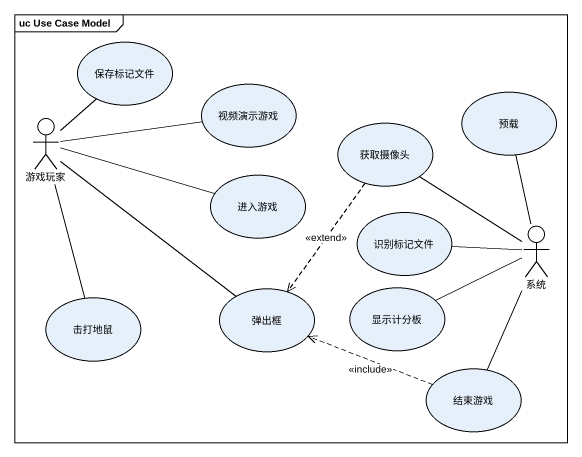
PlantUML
@startuml
mainframe uc Use Case Model
usecase 保存标记文件
usecase 视频演示游戏
usecase 预载
actor 游戏玩家
usecase 获取摄像头
usecase 进入游戏
usecase 识别标记文件
actor 系统
usecase 击打地鼠
usecase 弹出框
usecase 显示计分板
usecase 结束游戏
游戏玩家 -up- 保存标记文件
游戏玩家 -right- 视频演示游戏
游戏玩家 -right- 进入游戏
游戏玩家 -- 击打地鼠
游戏玩家 -- 弹出框
获取摄像头 ..> 弹出框 : <<extend>>
系统 -up- 预载
系统 -up- 获取摄像头
系统 -left- 识别标记文件
系统 -left- 显示计分板
系统 -- 结束游戏
结束游戏 .left.> 弹出框 : <<include>>
@enduml
